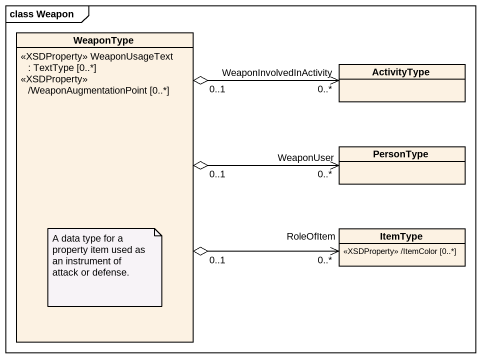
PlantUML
@startuml
mainframe class Weapon
hide circle
hide empty members
class WeaponType {
  <<XSDProperty>> WeaponUsageText : TextType [0..*]
  <<XSDProperty>> /WeaponAugmentationPoint [0..*]
}
class ActivityType
class PersonType
class ItemType {
  <<XSDProperty>> /ItemColor [0..*]
}
WeaponType "0..1" o-right-> "WeaponInvolvedInActivity\n0..*" ActivityType
WeaponType "0..1" o-right-> "WeaponUser\n0..*" PersonType
WeaponType "0..1" o-right-> "RoleOfItem\n0..*" ItemType
note bottom of WeaponType : A data type for a property item used as an instrument of attack or defense.
@enduml
